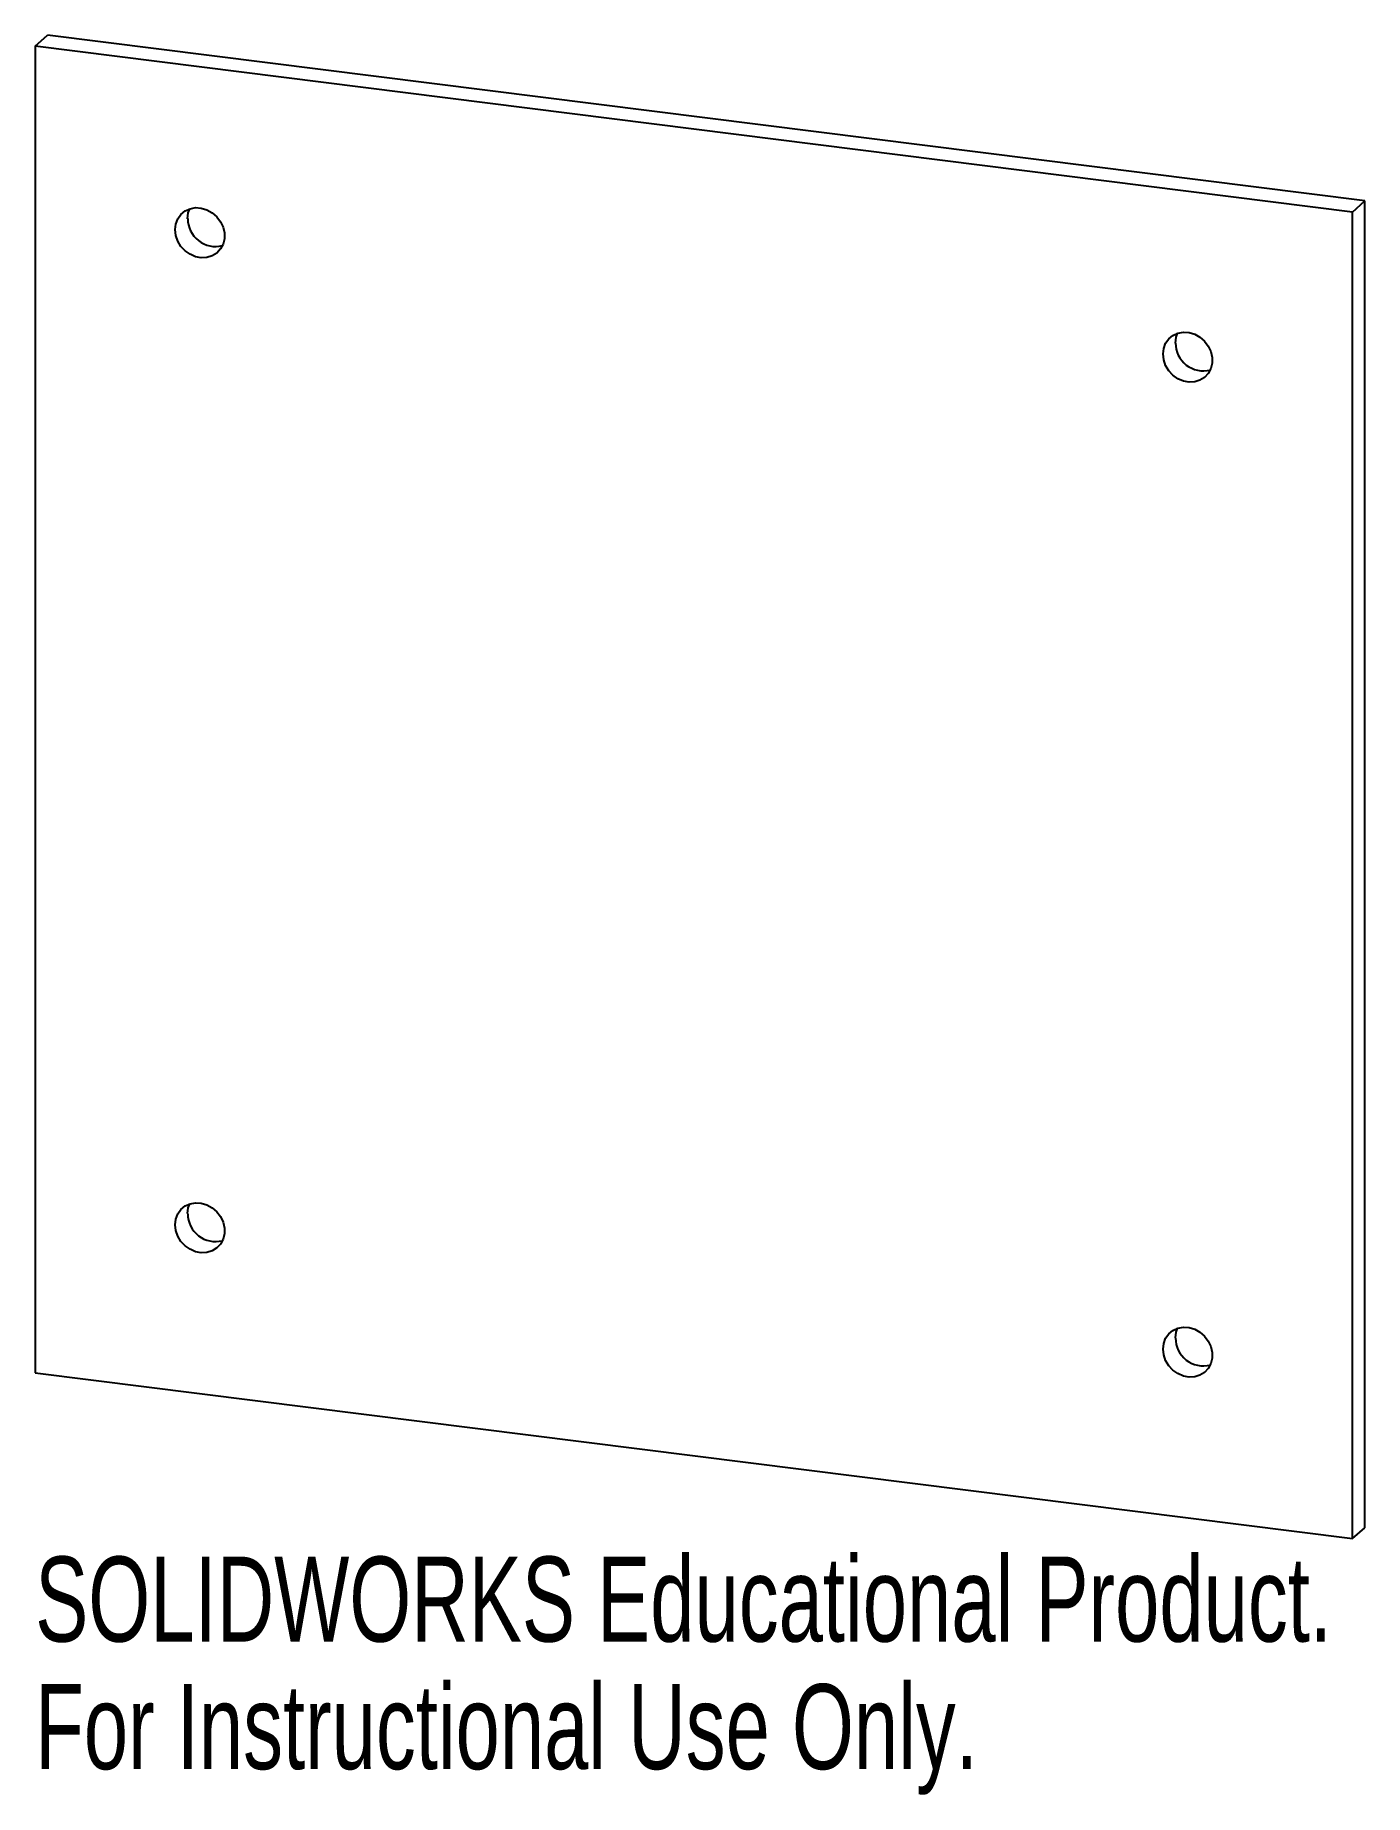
# Paper-space layout '_Dimetric' of a CAD drawing. Header units: millimetres. Extents: x -1 to 75, y -25 to 75.
import ezdxf

# ---------------------------------------------------------------- set-up
doc = ezdxf.new("R2010")
doc.units = ezdxf.units.MM
doc.styles.add('SLDTEXTSTYLE0', font='TXT', dxfattribs={"width": 0.7})

psp = doc.layouts.new('_Dimetric')

# ---------------------------------------------------------------- linework, layer by layer
at = {"color": 7, "linetype": 'Continuous', "lineweight": 25}
for p, q in [((-0.71, 74.8), (0, 75.42)), ((74.83, 66), (0, 75.42)), ((-0.71, 74.8), (-0.71, -0.62)), ((74.13, 65.37), (-0.71, 74.8)), ((74.13, 65.37), (74.83, 66)), ((74.13, -10.05), (74.13, 65.37)), ((74.83, -9.43), (74.83, 66)), ((-0.71, -0.62), (74.13, -10.05)), ((74.13, -10.05), (74.83, -9.43))]:
    psp.add_line(p, q, dxfattribs=at)
at = {"color": 7, "linetype": 'Continuous', "lineweight": 25, "flags": 128}
for points in [[(7.24, 64.37), (7.28, 64.69), (7.39, 64.99), (7.57, 65.24), (7.81, 65.43), (8.09, 65.56), (8.4, 65.62), (8.73, 65.6), (9.05, 65.5), (9.35, 65.33), (9.61, 65.1), (9.82, 64.82), (9.97, 64.51), (10.04, 64.18), (10.04, 63.85), (9.97, 63.54), (9.82, 63.27), (9.61, 63.04), (9.35, 62.88), (9.05, 62.79), (8.73, 62.77), (8.4, 62.83), (8.09, 62.97), (7.81, 63.17), (7.57, 63.42), (7.39, 63.72), (7.28, 64.04), (7.24, 64.37)], [(7.95, 64.99), (7.99, 65.32), (8.07, 65.56)], [(63.37, 57.3), (63.41, 57.62), (63.52, 57.92), (63.7, 58.17), (63.93, 58.36), (64.22, 58.49), (64.53, 58.55), (64.85, 58.52), (65.17, 58.43), (65.47, 58.26), (65.73, 58.03), (65.94, 57.75), (66.09, 57.44), (66.17, 57.11), (66.17, 56.78), (66.09, 56.47), (65.94, 56.2), (65.73, 55.97), (65.47, 55.81), (65.17, 55.72), (64.85, 55.7), (64.53, 55.76), (64.22, 55.89), (63.93, 56.09), (63.7, 56.35), (63.52, 56.65), (63.41, 56.97), (63.37, 57.3)], [(64.08, 57.92), (64.11, 58.25), (64.2, 58.49)], [(7.24, 7.8), (7.28, 8.12), (7.39, 8.42), (7.57, 8.67), (7.81, 8.87), (8.09, 8.99), (8.4, 9.05), (8.73, 9.03), (9.05, 8.93), (9.35, 8.76), (9.61, 8.53), (9.82, 8.26), (9.97, 7.94), (10.04, 7.61), (10.04, 7.29), (9.97, 6.98), (9.82, 6.7), (9.61, 6.48), (9.35, 6.31), (9.05, 6.22), (8.73, 6.2), (8.4, 6.26), (8.09, 6.4), (7.81, 6.6), (7.57, 6.85), (7.39, 7.15), (7.28, 7.47), (7.24, 7.8)], [(7.95, 8.43), (7.99, 8.75), (8.07, 8.99)], [(63.37, 0.73), (63.41, 1.05), (63.52, 1.35), (63.7, 1.6), (63.93, 1.79), (64.22, 1.92), (64.53, 1.98), (64.85, 1.96), (65.17, 1.86), (65.47, 1.69), (65.73, 1.46), (65.94, 1.18), (66.09, 0.87), (66.17, 0.54), (66.17, 0.22), (66.09, -0.09), (65.94, -0.37), (65.73, -0.6), (65.47, -0.76), (65.17, -0.85), (64.85, -0.87), (64.53, -0.81), (64.22, -0.67), (63.93, -0.47), (63.7, -0.22), (63.52, 0.08), (63.41, 0.4), (63.37, 0.73)], [(64.08, 1.36), (64.11, 1.68), (64.2, 1.92)]]:
    psp.add_lwpolyline(points, dxfattribs=at)
at = {"color": 7, "linetype": 'Continuous', "lineweight": 25}
for centre in [(9.54, 64.99), (65.66, 57.92), (9.54, 8.42), (65.66, 1.35)]:
    psp.add_arc(centre, 1.58, 179.8347, 284.3295, dxfattribs=at)

# ---------------------------------------------------------------- texts
at = {"color": 7, "linetype": 'Continuous', "char_height": 4.8336, "attachment_point": 1, "style": 'SLDTEXTSTYLE0'}
for s, insert in [('SOLIDWORKS Educational Product.', (-0.71, -11.07)), ('For Instructional Use Only.', (-0.71, -18.32))]:
    psp.add_mtext(s, dxfattribs=dict(at, insert=insert))

doc.saveas('drawing.dxf')
